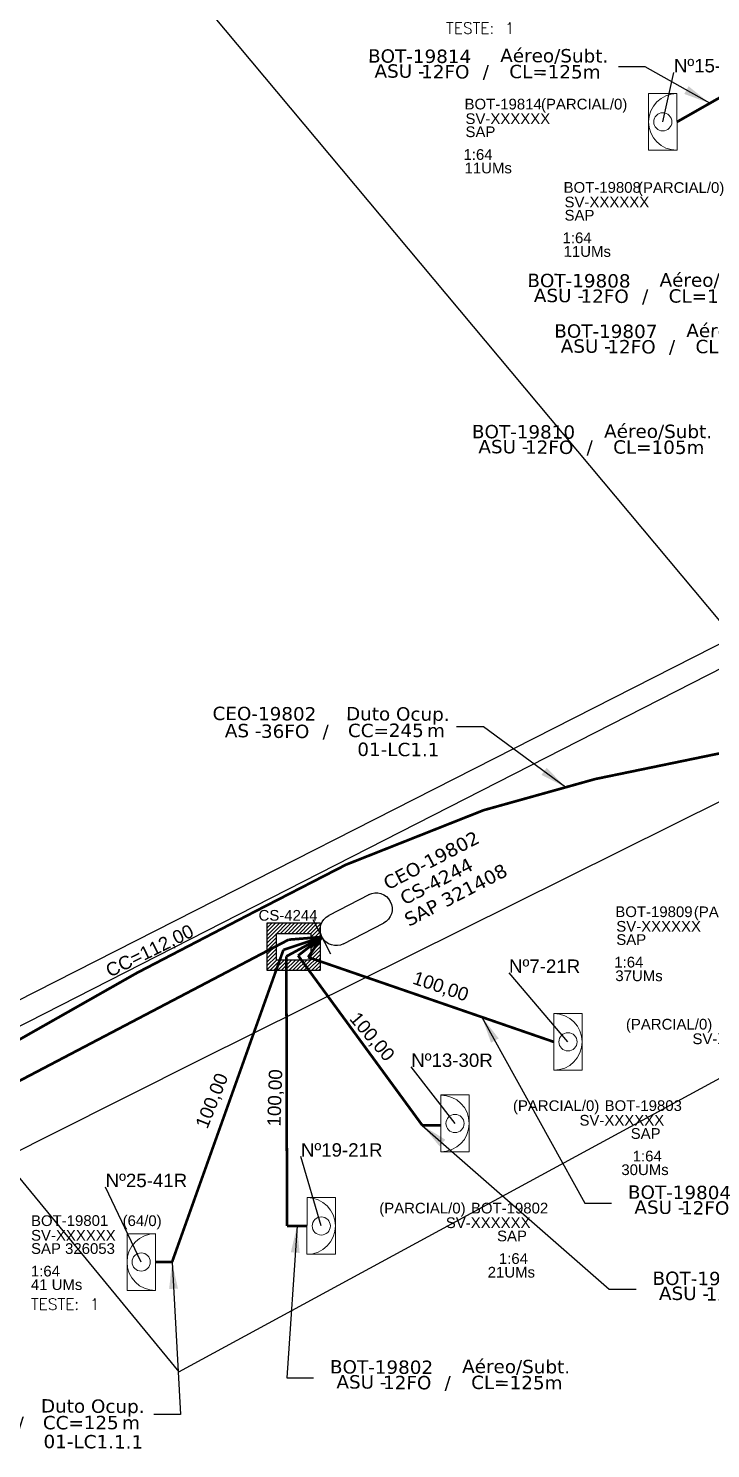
# Model space of a CAD drawing. Header units: millimetres. Extents: x 1075 to 1436, y -3191 to -2905.
# Drawn here: x 1149.5 to 1200.5, y -3174.2 to -3068 of the extents above; entities that cross this region are included whole.
import ezdxf
from ezdxf.enums import TextEntityAlignment as Align

# ---------------------------------------------------------------- set-up
doc = ezdxf.new("R2010")
doc.units = ezdxf.units.MM
for name, color, linetype in [('10.0-Cartográfico', 252, 'Continuous'), ('10.1-Caixas Subterrâneas', 5, 'Continuous'), ('20.4-CEOS', 1, 'Continuous'), ('20.5-CEO', 1, 'Continuous'), ('CAP a instalar', 1, 'Continuous'), ('E.T.', 7, 'Continuous'), ('label_cabos', 7, 'Continuous'), ('Legenda', 1, 'Continuous')]:
    doc.layers.add(name, color=color, linetype=linetype)
doc.layers.add("20.0-LEGENDA DOS CDO'S", color=1, linetype='Continuous', lineweight=0)
doc.layers.add('20.1-CDO_INTERIOR', color=1, linetype='Continuous', lineweight=0)
doc.layers.add('DROP DE CLIENTE', color=140, linetype='Continuous', plot=False)
doc.layers.add('EXTRA', color=50, linetype='Continuous', plot=False)
doc.styles.add('ARIAL', font='arial.ttf')
doc.styles.add('DIGICADE', font='arial.ttf')
doc.styles.add('ROMANS', font='romans.shx')
doc.styles.add('siredit', font='verdana.ttf')
doc.dimstyles.new('CC', dxfattribs={"dimtxt": 1, "dimasz": 2, "dimexe": 0.18, "dimexo": 0.0625, "dimgap": 0.09, "dimtad": 0, "dimdec": 0, "dimrnd": 1, "dimzin": 0, "dimdsep": 46, "dimtxsty": 'siredit', "dimblk": 'NONE', "dimcen": 0, "dimse1": 1, "dimse2": 1, "dimsd1": 1, "dimsd2": 1, "dimclrt": 7, "dimadec": 0, "dimazin": 0, "dimtfac": 1, "dimtdec": 0, "dimtofl": 0, "dimtmove": 0, "dimatfit": 3, "dimfxl": 1, "dimtolj": 1, "dimtzin": 0, "dimarcsym": 0})

# ---------------------------------------------------------------- blocks, each defined once
blk = doc.blocks.new('*X27')
at = {"color": 0, "linetype": 'Continuous'}
for p, q in [((-1.25, 0.34099), (-0.49099, 1.1)), ((-1.25, 0.517767), (-0.667767, 1.1)), ((-1.25, 0.694544), (-0.844544, 1.1)), ((-1.25, 0.87132), (-1.02132, 1.1)), ((-1.25, 1.048097), (-1.198097, 1.1)), ((-0.789214, 0.625), (-0.314214, 1.1)), ((-0.612437, 0.625), (-0.137437, 1.1)), ((-0.43566, 0.625), (0.03934, 1.1)), ((-0.258883, 0.625), (0.216117, 1.1)), ((-0.082107, 0.625), (0.392893, 1.1)), ((0.09467, 0.625), (0.56967, 1.1)), ((0.271447, 0.625), (0.746447, 1.1)), ((0.448223, 0.625), (0.923223, 1.1)), ((0.625, 0.625), (1.1, 1.1)), ((0.801777, 0.625), (1.25, 1.073223)), ((0.8035, 0.449947), (1.25, 0.896447)), ((0.8035, 0.27317), (1.25, 0.71967)), ((-1.25, 0.164214), (-0.8035, 0.610714)), ((-1.25, -0.012563), (-0.8035, 0.433937)), ((-1.25, -0.18934), (-0.8035, 0.25716)), ((-1.25, -0.366117), (-0.8035, 0.080383)), ((0.8035, 0.096393), (1.25, 0.542893)), ((0.8035, -0.080383), (1.25, 0.366117)), ((0.8035, -0.25716), (1.25, 0.18934)), ((0.8035, -0.433937), (1.25, 0.012563)), ((-1.25, -0.542893), (-0.8035, -0.096393)), ((-1.25, -0.71967), (-0.8035, -0.27317)), ((-1.25, -0.896447), (-0.8035, -0.449947)), ((-1.25, -1.073223), (-0.801777, -0.625)), ((-1.1, -1.1), (-0.625, -0.625)), ((-0.923223, -1.1), (-0.448223, -0.625)), ((-0.746447, -1.1), (-0.271447, -0.625)), ((-0.56967, -1.1), (-0.09467, -0.625)), ((-0.392893, -1.1), (0.082107, -0.625)), ((-0.216117, -1.1), (0.258883, -0.625)), ((-0.03934, -1.1), (0.43566, -0.625)), ((0.137437, -1.1), (0.612437, -0.625)), ((0.314214, -1.1), (0.789214, -0.625)), ((0.49099, -1.1), (1.25, -0.34099)), ((0.667767, -1.1), (1.25, -0.517767)), ((0.8035, -0.610714), (1.25, -0.164214)), ((0.844544, -1.1), (1.25, -0.694544)), ((1.02132, -1.1), (1.25, -0.87132)), ((1.198097, -1.1), (1.25, -1.048097))]:
    blk.add_line(p, q, dxfattribs=at)
blk = doc.blocks.new('MANHOLE_MQ')
at = {"color": 0, "linetype": 'Continuous'}
for p, q in [((0.00000623, 0.00000569), (-0.00000627, 0.00000569)), ((-0.00000627, 0.00000569), (-0.00000627, -0.00000531)), ((0.00000623, -0.00000531), (0.00000623, 0.00000569)), ((-0.00000404, 0.00000331), (0.00000399, 0.00000331)), ((-0.00000404, -0.00000294), (-0.00000404, 0.00000331)), ((0.00000399, 0.00000331), (0.00000399, -0.00000294)), ((0.00000399, -0.00000294), (-0.00000404, -0.00000294)), ((0.00000399, -0.00000294), (0.00000399, -0.00000294)), ((-0.00000627, -0.00000531), (0.00000623, -0.00000531))]:
    blk.add_line(p, q, dxfattribs=at)
at = {"color": 0, "linetype": 'Continuous', "xscale": 5e-06, "yscale": 5e-06, "zscale": 1e-05}
blk.add_blockref('*X27', (-0.00000002, 0.00000019), dxfattribs=at)
blk = doc.blocks.new('*U87')
at = {"layer": '20.5-CEO'}
for p, q in [((-1.56, 1.26), (1.8, 1.26)), ((1.8, -1.13), (-1.56, -1.13))]:
    blk.add_line(p, q, dxfattribs=at)
blk.add_lwpolyline([(3, -1.38), (3, 1.51)], dxfattribs=at)
for centre, start, end in [((-1.56, 0.07), 90, 270), ((1.8, 0.07), 270, 90)]:
    blk.add_arc(centre, 1.2, start, end, dxfattribs=at)
at = {"layer": '20.5-CEO', "color": 7, "style": 'siredit'}
for tag, p in [('FID', (0.11, 5.61)), ('LOCAL', (0.12, 4.23)), ('SAP', (0.12, 2.97)), ('FIBRAS_RESERVA', (0.12, -1.94))]:
    blk.add_attdef(tag, text='', height=1.01, dxfattribs=at).set_placement(p, align=Align.TOP_CENTER)
for tag, flags, p in [('ID_ATIVIDADE', 3, (0.11, -3.51)), ('FATOR', 1, (0.11, -4.82))]:
    blk.add_attdef(tag, text='', height=1.01, dxfattribs=dict(at, flags=flags)).set_placement(p, align=Align.TOP_CENTER)
at = {"layer": '20.5-CEO', "color": 7, "style": 'siredit', "flags": 3}
blk.add_attdef('QTDE', (-4.88, -7.06), '', height=1.01, dxfattribs=at)
blk = doc.blocks.new('CDOI_CT_ESQ')
at = {"layer": '20.1-CDO_INTERIOR', "color": 8, "lineweight": 18}
blk.add_lwpolyline([(4.92, -0.36), (4.92, 3.89), (7.04, 3.89), (7.05, -0.36)], close=True, dxfattribs=at)
blk.add_circle((5.98, 1.76), 0.68, dxfattribs=at)
blk.add_arc((7.04, 1.76), 2.12, 90.0531, 270.0531, dxfattribs=at)
at = {"layer": "20.0-LEGENDA DOS CDO'S", "color": 8, "style": 'ARIAL'}
for tag, p in [('CDO_N', (-9.3, 2.69)), ('SURVEY', (-9.3, 1.6)), ('SAP', (-9.3, 0.61)), ('1:XX', (-9.31, -1.08)), ('UMS', (-9.31, -2.09))]:
    blk.add_attdef(tag, p, '', height=0.8, rotation=359.9724, dxfattribs=at)
blk.add_attdef('FIBRAS_UTILIZADAS', text='', height=0.8, rotation=359.9724, dxfattribs=at).set_placement((-1.59, 2.69), align=Align.CENTER)
blk = doc.blocks.new('Inst CDOI-64')
at = {"layer": '20.1-CDO_INTERIOR', "color": 1, "lineweight": 18}
blk.add_lwpolyline([(-2.12, -2.13), (-2.12, 2.12), (0, 2.12), (0.01, -2.13)], close=True, dxfattribs=at)
blk.add_circle((-1.06, 0), 0.68, dxfattribs=at)
blk.add_arc((0.01, 0), 2.13, 90.0276, 270.0276, dxfattribs=at)
at = {"layer": "20.0-LEGENDA DOS CDO'S"}
for tag, p, style, flags in [('ID_ATIVIDADE', (-9.3, 3.78), 'ARIAL', 3), ('FATOR', (-1.5, 3.78), 'ARIAL', 1), ('QTDE', (-9.18, -3.66), 'DIGICADE', 3)]:
    blk.add_attdef(tag, p, '', height=0.8, rotation=0.118, dxfattribs=dict(at, style=style, flags=flags))
at = {"layer": "20.0-LEGENDA DOS CDO'S", "style": 'ARIAL'}
for tag, p, rotation in [('FID', (-9.3, 2.69), 0.118), ('SURVEY', (-9.3, 1.6), 359.9724), ('SAP', (-9.3, 0.61), 359.9724), ('1:XX', (-9.31, -1.08), 359.9724), ('UMS', (-9.31, -2.09), 359.9724)]:
    blk.add_attdef(tag, p, '', height=0.8, rotation=rotation, dxfattribs=at)
blk.add_attdef('FIBRAS_UTILIZADAS', text='', height=0.8, rotation=359.9724, dxfattribs=at).set_placement((-0.99, 2.69), align=Align.CENTER)
blk = doc.blocks.new('Teste  FTTH')
at = {"color": 0, "lineweight": 0, "style": 'ROMANS'}
for tag, p in [('TESTE', (-2.302, -0.29)), ('QTDE', (0.212, -0.29))]:
    blk.add_attdef(tag, p, '', height=0.48, dxfattribs=at)
for tag, p, flags in [('FID', (-2.227, -1.253), 1), ('FATOR', (-2.227, -2.028), 3), ('ID_ATIVIDADE', (-2.227, -2.716), 3)]:
    blk.add_attdef(tag, p, '', height=0.48, dxfattribs=dict(at, flags=flags))
blk = doc.blocks.new('Inst CB DT OCUP CFOA-SM-ASU-120-S-12')
at = {"layer": 'label_cabos', "color": 0, "style": 'siredit'}
for tag, flags, p in [('ID_ATIVIDADE', 3, (1.31, 2.67)), ('FATOR', 1, (11.56, 2.55))]:
    blk.add_attdef(tag, text='', height=1, rotation=359.69, dxfattribs=dict(at, flags=flags)).set_placement(p, align=Align.MIDDLE_CENTER)
for tag, p in [('DESTINO_CABO', (3.13, 1.26)), ('TIPO_CABO', (13.11, 1.24)), ('TIPO_CABO', (1.26, 0)), ('CABO', (4.69, -0.05)), ('/', (7.71, -0.05)), ('LANCE', (10.91, 0)), ('UND', (15.96, 0)), ('FID', (13.15, -1.41))]:
    blk.add_attdef(tag, text='', height=1, rotation=359.69, dxfattribs=at).set_placement(p, align=Align.MIDDLE_CENTER)
blk.add_attdef('QTDE', (12.43, -0.47), '', height=1, rotation=359.69, dxfattribs=at)
blk = doc.blocks.new('_None')
blk = doc.blocks.new('LEGENDA DOS CABOS')
at = {"layer": 'EXTRA', "color": 0, "style": 'siredit'}
for tag, p in [('ID', (4.6, 0.97)), ('XX', (9.03, 0.97))]:
    blk.add_attdef(tag, text='', height=0.48, rotation=359.69, dxfattribs=at).set_placement(p, align=Align.MIDDLE_CENTER)
at = {"layer": 'Legenda', "color": 0, "style": 'siredit'}
for tag, p in [('TIPO_CABO', (1.31, 0)), ('CABO', (4.69, -0.05)), ('/', (6.81, -0.05)), ('METROS', (10.03, -0.05))]:
    blk.add_attdef(tag, text='', height=0.8, rotation=359.69, dxfattribs=at).set_placement(p, align=Align.MIDDLE_CENTER)
blk = doc.blocks.new('Inst CB DT OCUP CFOA-SM-AS-80-TS-36')
at = {"layer": 'label_cabos', "color": 0, "style": 'siredit'}
for tag, flags, p in [('ID_ATIVIDADE', 3, (1.31, 2.67)), ('FATOR', 1, (11.56, 2.55))]:
    blk.add_attdef(tag, text='', height=1, rotation=359.69, dxfattribs=dict(at, flags=flags)).set_placement(p, align=Align.MIDDLE_CENTER)
for tag, p in [('DESTINO_CABO', (3.13, 1.26)), ('TIPO_CABO', (13.11, 1.24)), ('TIPO_CABO', (1.76, 0)), ('CABO', (4.69, -0.05)), ('/', (7.71, -0.05)), ('LANCE', (10.91, 0)), ('UND', (15.96, 0)), ('FID', (13.15, -1.41))]:
    blk.add_attdef(tag, text='', height=1, rotation=359.69, dxfattribs=at).set_placement(p, align=Align.MIDDLE_CENTER)
blk.add_attdef('QTDE', (12.43, -0.47), '', height=1, rotation=359.69, dxfattribs=at)

msp = doc.modelspace()

# ---------------------------------------------------------------- linework, layer by layer
at = {"layer": '10.0-Cartográfico'}
for points in [[(1231.87, -3100.29), (1120.38, -3157.14)], [(1120.36, -3166.24), (1151.31, -3150.67), (1162.35, -3145.14), (1201.64, -3125.62), (1206.72, -3123.28), (1207.55, -3122.91), (1208.58, -3122.62), (1209.47, -3122.8), (1210.63, -3123.25), (1211.61, -3124.68), (1228.88, -3149.2)]]:
    msp.add_lwpolyline(points, dxfattribs=at)
at = {"layer": 'CAP a instalar', "color": 252, "ltscale": 5, "const_width": 0.2}
for points in [[(1208.16, -3069.26), (1198.04, -3075.01)], [(1171.48, -3135.95), (1168.81, -3137.4)], [(1171.48, -3135.95), (1169.69, -3137.34)], [(1171.48, -3135.95), (1170.44, -3137.46)], [(1168.81, -3137.4), (1168.86, -3157.55)], [(1169.69, -3137.34), (1178.98, -3150.03)], [(1170.44, -3137.46), (1188.81, -3143.79)], [(1178.98, -3150.03), (1180.36, -3150.03)], [(1170.36, -3157.55), (1168.86, -3157.55)]]:
    msp.add_lwpolyline(points, dxfattribs=at)
at = {"layer": 'CAP a instalar', "ltscale": 5, "const_width": 0.2}
for points in [[(1208.46, -3120.73), (1191.92, -3124.14), (1183.57, -3126.47), (1173.26, -3130.55), (1166.49, -3134.03), (1157.64, -3138.63), (1138.57, -3149.44), (1116.97, -3162.18), (1110.49, -3166.81)], [(1110.49, -3166.81), (1168.98, -3136.15)], [(1171.48, -3135.95), (1168.59, -3136.91)], [(1168.98, -3136.15), (1171.48, -3135.95)], [(1168.59, -3136.91), (1160.26, -3160.25)], [(1160.26, -3160.25), (1159.02, -3160.25)]]:
    msp.add_lwpolyline(points, dxfattribs=at)
at = {"layer": 'DROP DE CLIENTE'}
for points in [[(1196.98, -3075.01), (1197.8, -3071.31)], [(1189.87, -3143.79), (1185.47, -3138.63)], [(1181.43, -3149.89), (1178.15, -3145.66)], [(1171.42, -3157.55), (1169.9, -3152.37)], [(1157.95, -3160.25), (1155.29, -3154.65)]]:
    msp.add_lwpolyline(points, dxfattribs=at)
at = {"layer": 'E.T.', "color": 2}
msp.add_lwpolyline([(1279.37, -3148.69), (1284.49, -3145.65), (1342.44, -3116.17), (1264.54, -3059.25), (1229.8, -3015.14), (1179.61, -2964.8), (1112.51, -3006.4), (1202.24, -3113.54), (1141.1, -3144.59), (1160.77, -3168.45), (1224.31, -3133.99), (1249.52, -3170.88), (1279.37, -3148.69), (1279.37, -3148.69)], dxfattribs=at)

# ---------------------------------------------------------------- block references
at = {"color": 0, "lineweight": 0}
msp.add_blockref('Inst CDOI-64', (1159.01, -3160.25), dxfattribs=at).add_auto_attribs({'FIBRAS_UTILIZADAS': '(64/0)', 'SURVEY': 'SV-XXXXXX', 'SAP': 'SAP 326053', '1:XX': '1:64', 'UMS': '41 UMs', 'FID': 'BOT-19801'})
at = {"layer": '10.1-Caixas Subterrâneas', "color": 30, "xscale": 319787.5543111581, "yscale": 319787.5543111582, "zscale": 319787.5543111582, "rotation": 180.0000000000627}
msp.add_blockref('MANHOLE_MQ', (1169.35, -3136.62), dxfattribs=at)
at = {"layer": "20.0-LEGENDA DOS CDO'S", "lineweight": 0, "xscale": 1.75050000000014, "yscale": 1.750500000000102, "zscale": 1.750499999999993, "rotation": 0.004078562112672397}
for p in [(1184.79, -3067.91), (1153.74, -3163.31)]:
    msp.add_blockref('Teste  FTTH', p, dxfattribs=at).add_auto_attribs({'TESTE': 'TESTE:', 'QTDE': '1'})
at = {"layer": '20.1-CDO_INTERIOR'}
ref = msp.add_blockref('CDOI_CT_ESQ', (1190.99, -3076.77), dxfattribs=at)
ref.add_attrib('CDO_N', 'BOT-19814', (1182.14, -3074.08), dxfattribs={"layer": "20.0-LEGENDA DOS CDO'S", "color": 8, "height": 0.8, "rotation": 359.9724, "style": 'ARIAL'})
ref.add_attrib('FIBRAS_UTILIZADAS', '           (PARCIAL/0)', dxfattribs={"layer": "20.0-LEGENDA DOS CDO'S", "color": 8, "height": 0.8, "rotation": 359.9724, "style": 'ARIAL'}).set_placement((1189.38, -3074.08), align=Align.CENTER)
ref.add_attrib('SURVEY', '  SV-XXXXXX', (1181.59, -3075.17), dxfattribs={"layer": "20.0-LEGENDA DOS CDO'S", "color": 8, "height": 0.8, "rotation": 359.9724, "style": 'ARIAL'})
ref.add_attrib('SAP', '  SAP', (1181.59, -3076.15), dxfattribs={"layer": "20.0-LEGENDA DOS CDO'S", "color": 8, "height": 0.8, "rotation": 359.9724, "style": 'ARIAL'})
ref.add_attrib('1:XX', '  1:64', (1181.44, -3077.85), dxfattribs={"layer": "20.0-LEGENDA DOS CDO'S", "color": 8, "height": 0.8, "rotation": 359.9724, "style": 'ARIAL'})
ref.add_attrib('UMS', '11UMs', (1182.14, -3078.86), dxfattribs={"layer": "20.0-LEGENDA DOS CDO'S", "color": 8, "height": 0.8, "rotation": 359.9724, "style": 'ARIAL'})
ref = msp.add_blockref('CDOI_CT_ESQ', (1198.4, -3083), dxfattribs=at)
ref.add_attrib('CDO_N', 'BOT-19808', (1189.55, -3080.31), dxfattribs={"layer": "20.0-LEGENDA DOS CDO'S", "color": 8, "height": 0.8, "rotation": 359.9724, "style": 'ARIAL'})
ref.add_attrib('FIBRAS_UTILIZADAS', '          (PARCIAL/0)', dxfattribs={"layer": "20.0-LEGENDA DOS CDO'S", "color": 8, "height": 0.8, "rotation": 359.9724, "style": 'ARIAL'}).set_placement((1196.79, -3080.32), align=Align.CENTER)
ref.add_attrib('SURVEY', '  SV-XXXXXX', (1189, -3081.4), dxfattribs={"layer": "20.0-LEGENDA DOS CDO'S", "color": 8, "height": 0.8, "rotation": 359.9724, "style": 'ARIAL'})
ref.add_attrib('SAP', '  SAP', (1189, -3082.39), dxfattribs={"layer": "20.0-LEGENDA DOS CDO'S", "color": 8, "height": 0.8, "rotation": 359.9724, "style": 'ARIAL'})
ref.add_attrib('1:XX', '  1:64', (1188.85, -3084.08), dxfattribs={"layer": "20.0-LEGENDA DOS CDO'S", "color": 8, "height": 0.8, "rotation": 359.9724, "style": 'ARIAL'})
ref.add_attrib('UMS', '11UMs', (1189.55, -3085.1), dxfattribs={"layer": "20.0-LEGENDA DOS CDO'S", "color": 8, "height": 0.8, "rotation": 359.9724, "style": 'ARIAL'})
ref = msp.add_blockref('CDOI_CT_ESQ', (1202.27, -3137.15), dxfattribs=at)
ref.add_attrib('CDO_N', 'BOT-19809', (1193.42, -3134.46), dxfattribs={"layer": "20.0-LEGENDA DOS CDO'S", "color": 8, "height": 0.8, "rotation": 359.9724, "style": 'ARIAL'})
ref.add_attrib('FIBRAS_UTILIZADAS', '            (PARCIAL/0)', dxfattribs={"layer": "20.0-LEGENDA DOS CDO'S", "color": 8, "height": 0.8, "rotation": 359.9724, "style": 'ARIAL'}).set_placement((1200.66, -3134.47), align=Align.CENTER)
ref.add_attrib('SURVEY', '  SV-XXXXXX', (1192.87, -3135.55), dxfattribs={"layer": "20.0-LEGENDA DOS CDO'S", "color": 8, "height": 0.8, "rotation": 359.9724, "style": 'ARIAL'})
ref.add_attrib('SAP', '  SAP', (1192.87, -3136.54), dxfattribs={"layer": "20.0-LEGENDA DOS CDO'S", "color": 8, "height": 0.8, "rotation": 359.9724, "style": 'ARIAL'})
ref.add_attrib('1:XX', '  1:64', (1192.72, -3138.23), dxfattribs={"layer": "20.0-LEGENDA DOS CDO'S", "color": 8, "height": 0.8, "rotation": 359.9724, "style": 'ARIAL'})
ref.add_attrib('UMS', '37UMs', (1193.42, -3139.25), dxfattribs={"layer": "20.0-LEGENDA DOS CDO'S", "color": 8, "height": 0.8, "rotation": 359.9724, "style": 'ARIAL'})
ref = msp.add_blockref('CDOI_CT_ESQ', (1195.86, -3145.55), dxfattribs=dict(at, xscale=-1))
ref.add_attrib('CDO_N', '   BOT-19804', (1200.14, -3142.86), dxfattribs={"layer": "20.0-LEGENDA DOS CDO'S", "color": 8, "height": 0.8, "rotation": 0.0276, "style": 'ARIAL'})
ref.add_attrib('FIBRAS_UTILIZADAS', '(PARCIAL/0)', dxfattribs={"layer": "20.0-LEGENDA DOS CDO'S", "color": 8, "height": 0.8, "rotation": 0.0276, "style": 'ARIAL'}).set_placement((1197.44, -3142.87), align=Align.CENTER)
ref.add_attrib('SURVEY', ' SV-XXXXXX', (1198.88, -3143.96), dxfattribs={"layer": "20.0-LEGENDA DOS CDO'S", "color": 8, "height": 0.8, "rotation": 0.0276, "style": 'ARIAL'})
ref.add_attrib('SAP', 'SAP', (1203.02, -3144.94), dxfattribs={"layer": "20.0-LEGENDA DOS CDO'S", "color": 8, "height": 0.8, "rotation": 0.0276, "style": 'ARIAL'})
ref.add_attrib('1:XX', '1:64', (1203.16, -3146.63), dxfattribs={"layer": "20.0-LEGENDA DOS CDO'S", "color": 8, "height": 0.8, "rotation": 0.0276, "style": 'ARIAL'})
ref.add_attrib('UMS', '  21UMs', (1201.7, -3147.65), dxfattribs={"layer": "20.0-LEGENDA DOS CDO'S", "color": 8, "height": 0.8, "rotation": 0.0276, "style": 'ARIAL'})
ref = msp.add_blockref('CDOI_CT_ESQ', (1187.41, -3151.65), dxfattribs=dict(at, xscale=-1))
ref.add_attrib('CDO_N', '   BOT-19803', (1191.69, -3148.96), dxfattribs={"layer": "20.0-LEGENDA DOS CDO'S", "color": 8, "height": 0.8, "rotation": 0.0276, "style": 'ARIAL'})
ref.add_attrib('FIBRAS_UTILIZADAS', '(PARCIAL/0)', dxfattribs={"layer": "20.0-LEGENDA DOS CDO'S", "color": 8, "height": 0.8, "rotation": 0.0276, "style": 'ARIAL'}).set_placement((1188.99, -3148.96), align=Align.CENTER)
ref.add_attrib('SURVEY', ' SV-XXXXXX', (1190.43, -3150.05), dxfattribs={"layer": "20.0-LEGENDA DOS CDO'S", "color": 8, "height": 0.8, "rotation": 0.0276, "style": 'ARIAL'})
ref.add_attrib('SAP', 'SAP', (1194.57, -3151.04), dxfattribs={"layer": "20.0-LEGENDA DOS CDO'S", "color": 8, "height": 0.8, "rotation": 0.0276, "style": 'ARIAL'})
ref.add_attrib('1:XX', '1:64', (1194.72, -3152.73), dxfattribs={"layer": "20.0-LEGENDA DOS CDO'S", "color": 8, "height": 0.8, "rotation": 0.0276, "style": 'ARIAL'})
ref.add_attrib('UMS', '  30UMs', (1193.25, -3153.75), dxfattribs={"layer": "20.0-LEGENDA DOS CDO'S", "color": 8, "height": 0.8, "rotation": 0.0276, "style": 'ARIAL'})
ref = msp.add_blockref('CDOI_CT_ESQ', (1177.4, -3159.31), dxfattribs=dict(at, xscale=-1))
ref.add_attrib('CDO_N', '   BOT-19802', (1181.69, -3156.62), dxfattribs={"layer": "20.0-LEGENDA DOS CDO'S", "color": 8, "height": 0.8, "rotation": 0.0276, "style": 'ARIAL'})
ref.add_attrib('FIBRAS_UTILIZADAS', '(PARCIAL/0)', dxfattribs={"layer": "20.0-LEGENDA DOS CDO'S", "color": 8, "height": 0.8, "rotation": 0.0276, "style": 'ARIAL'}).set_placement((1178.99, -3156.62), align=Align.CENTER)
ref.add_attrib('SURVEY', ' SV-XXXXXX', (1180.43, -3157.71), dxfattribs={"layer": "20.0-LEGENDA DOS CDO'S", "color": 8, "height": 0.8, "rotation": 0.0276, "style": 'ARIAL'})
ref.add_attrib('SAP', 'SAP', (1184.57, -3158.7), dxfattribs={"layer": "20.0-LEGENDA DOS CDO'S", "color": 8, "height": 0.8, "rotation": 0.0276, "style": 'ARIAL'})
ref.add_attrib('1:XX', '1:64', (1184.71, -3160.39), dxfattribs={"layer": "20.0-LEGENDA DOS CDO'S", "color": 8, "height": 0.8, "rotation": 0.0276, "style": 'ARIAL'})
ref.add_attrib('UMS', '  21UMs', (1183.25, -3161.41), dxfattribs={"layer": "20.0-LEGENDA DOS CDO'S", "color": 8, "height": 0.8, "rotation": 0.0276, "style": 'ARIAL'})
at = {"layer": '20.5-CEO', "color": 0, "lineweight": 0}
ref = msp.add_blockref('*U87', (1174.17, -3134.63), dxfattribs=dict(at, xscale=-1, rotation=27.40948347602356))
ref.add_attrib('LOCAL', '  CS-4244', dxfattribs={"color": 7, "height": 1.014, "rotation": 27.4095, "style": 'siredit'}).set_placement((1179.41, -3131.54), align=Align.TOP_CENTER)
ref.add_attrib('SAP', '     SAP 321408', dxfattribs={"color": 7, "height": 1.0138, "rotation": 27.4095, "style": 'siredit'}).set_placement((1180.27, -3132.86), align=Align.TOP_CENTER)
ref.add_attrib('FID', '   CEO-19802', dxfattribs={"layer": '20.4-CEOS', "color": 7, "height": 1.0097, "rotation": 27.4095, "style": 'siredit'}).set_placement((1178.83, -3130.07), align=Align.TOP_CENTER)
at = {"layer": 'label_cabos', "color": 0, "lineweight": 0}
ref = msp.add_blockref('LEGENDA DOS CABOS', (1174.54, -3071.73), dxfattribs=at)
ref.add_attrib('ID', 'BOT-19814', dxfattribs={"color": 0, "height": 1, "rotation": 359.69, "style": 'siredit'}).set_placement((1178.78, -3070.1), align=Align.MIDDLE_CENTER)
ref.add_attrib('CABO', '12FO', dxfattribs={"color": 0, "height": 1, "rotation": 359.69, "style": 'siredit'}).set_placement((1180.7, -3071.26), align=Align.MIDDLE_CENTER)
ref.add_attrib('METROS', 'CL=125m', dxfattribs={"color": 0, "height": 1, "rotation": 359.69, "style": 'siredit'}).set_placement((1188.9, -3071.26), align=Align.MIDDLE_CENTER)
ref.add_attrib('XX', 'Aéreo/Subt.', dxfattribs={"color": 0, "height": 1, "rotation": 359.69, "style": 'siredit'}).set_placement((1188.85, -3070.06), align=Align.MIDDLE_CENTER)
ref.add_attrib('/', '/', dxfattribs={"color": 0, "height": 1, "rotation": 359.69, "style": 'siredit'}).set_placement((1183.73, -3071.26), align=Align.MIDDLE_CENTER)
ref.add_attrib('TIPO_CABO', 'ASU -', dxfattribs={"color": 0, "height": 1, "rotation": 359.69, "style": 'siredit'}).set_placement((1177.28, -3071.21), align=Align.MIDDLE_CENTER)
ref = msp.add_blockref('LEGENDA DOS CABOS', (1186.46, -3088.51), dxfattribs=at)
ref.add_attrib('ID', 'BOT-19808', dxfattribs={"color": 0, "height": 1, "rotation": 359.69, "style": 'siredit'}).set_placement((1190.7, -3086.88), align=Align.MIDDLE_CENTER)
ref.add_attrib('CABO', '12FO', dxfattribs={"color": 0, "height": 1, "rotation": 359.69, "style": 'siredit'}).set_placement((1192.62, -3088.04), align=Align.MIDDLE_CENTER)
ref.add_attrib('METROS', 'CL=115m', dxfattribs={"color": 0, "height": 1, "rotation": 359.69, "style": 'siredit'}).set_placement((1200.82, -3088.04), align=Align.MIDDLE_CENTER)
ref.add_attrib('XX', 'Aéreo/Subt.', dxfattribs={"color": 0, "height": 1, "rotation": 359.69, "style": 'siredit'}).set_placement((1200.77, -3086.84), align=Align.MIDDLE_CENTER)
ref.add_attrib('/', '/', dxfattribs={"color": 0, "height": 1, "rotation": 359.69, "style": 'siredit'}).set_placement((1195.65, -3088.04), align=Align.MIDDLE_CENTER)
ref.add_attrib('TIPO_CABO', 'ASU -', dxfattribs={"color": 0, "height": 1, "rotation": 359.69, "style": 'siredit'}).set_placement((1189.2, -3087.99), align=Align.MIDDLE_CENTER)
ref = msp.add_blockref('LEGENDA DOS CABOS', (1188.47, -3092.29), dxfattribs=at)
ref.add_attrib('ID', 'BOT-19807', dxfattribs={"color": 0, "height": 1, "rotation": 359.69, "style": 'siredit'}).set_placement((1192.71, -3090.66), align=Align.MIDDLE_CENTER)
ref.add_attrib('CABO', '12FO', dxfattribs={"color": 0, "height": 1, "rotation": 359.69, "style": 'siredit'}).set_placement((1194.63, -3091.82), align=Align.MIDDLE_CENTER)
ref.add_attrib('METROS', 'CL=130m', dxfattribs={"color": 0, "height": 1, "rotation": 359.69, "style": 'siredit'}).set_placement((1202.83, -3091.82), align=Align.MIDDLE_CENTER)
ref.add_attrib('XX', 'Aéreo/Subt.', dxfattribs={"color": 0, "height": 1, "rotation": 359.69, "style": 'siredit'}).set_placement((1202.77, -3090.62), align=Align.MIDDLE_CENTER)
ref.add_attrib('/', '/', dxfattribs={"color": 0, "height": 1, "rotation": 359.69, "style": 'siredit'}).set_placement((1197.66, -3091.82), align=Align.MIDDLE_CENTER)
ref.add_attrib('TIPO_CABO', 'ASU -', dxfattribs={"color": 0, "height": 1, "rotation": 359.69, "style": 'siredit'}).set_placement((1191.21, -3091.77), align=Align.MIDDLE_CENTER)
ref = msp.add_blockref('LEGENDA DOS CABOS', (1182.31, -3099.81), dxfattribs=at)
ref.add_attrib('ID', 'BOT-19810', dxfattribs={"color": 0, "height": 1, "rotation": 359.69, "style": 'siredit'}).set_placement((1186.55, -3098.18), align=Align.MIDDLE_CENTER)
ref.add_attrib('CABO', '12FO', dxfattribs={"color": 0, "height": 1, "rotation": 359.69, "style": 'siredit'}).set_placement((1188.47, -3099.33), align=Align.MIDDLE_CENTER)
ref.add_attrib('METROS', 'CL=105m', dxfattribs={"color": 0, "height": 1, "rotation": 359.69, "style": 'siredit'}).set_placement((1196.67, -3099.33), align=Align.MIDDLE_CENTER)
ref.add_attrib('XX', 'Aéreo/Subt.', dxfattribs={"color": 0, "height": 1, "rotation": 359.69, "style": 'siredit'}).set_placement((1196.62, -3098.14), align=Align.MIDDLE_CENTER)
ref.add_attrib('/', '/', dxfattribs={"color": 0, "height": 1, "rotation": 359.69, "style": 'siredit'}).set_placement((1191.5, -3099.33), align=Align.MIDDLE_CENTER)
ref.add_attrib('TIPO_CABO', 'ASU -', dxfattribs={"color": 0, "height": 1, "rotation": 359.69, "style": 'siredit'}).set_placement((1185.05, -3099.29), align=Align.MIDDLE_CENTER)
ref = msp.add_blockref('Inst CB DT OCUP CFOA-SM-AS-80-TS-36', (1164.04, -3120.52), dxfattribs=at)
ref.add_attrib('DESTINO_CABO', 'CEO-19802', dxfattribs={"color": 0, "height": 1, "rotation": 359.69, "style": 'siredit'}).set_placement((1167.17, -3119.25), align=Align.MIDDLE_CENTER)
ref.add_attrib('CABO', '36FO', dxfattribs={"color": 0, "height": 1, "rotation": 359.69, "style": 'siredit'}).set_placement((1168.72, -3120.57), align=Align.MIDDLE_CENTER)
ref.add_attrib('TIPO_CABO', 'Duto Ocup.', dxfattribs={"color": 0, "height": 1, "rotation": 359.69, "style": 'siredit'}).set_placement((1177.15, -3119.27), align=Align.MIDDLE_CENTER)
ref.add_attrib('/', '/', dxfattribs={"color": 0, "height": 1, "rotation": 359.69, "style": 'siredit'}).set_placement((1171.75, -3120.57), align=Align.MIDDLE_CENTER)
ref.add_attrib('TIPO_CABO', 'AS - ', dxfattribs={"color": 0, "height": 1, "rotation": 359.69, "style": 'siredit'}).set_placement((1165.8, -3120.52), align=Align.MIDDLE_CENTER)
ref.add_attrib('FID', '01-LC1.1', dxfattribs={"color": 0, "height": 1, "rotation": 359.69, "style": 'siredit'}).set_placement((1177.19, -3121.93), align=Align.MIDDLE_CENTER)
ref.add_attrib('LANCE', 'CC=', dxfattribs={"color": 0, "height": 1, "rotation": 359.69, "style": 'siredit'}).set_placement((1174.95, -3120.51), align=Align.MIDDLE_CENTER)
ref.add_attrib('QTDE', '245', (1176.47, -3120.99), dxfattribs={"color": 0, "height": 1, "rotation": 359.69, "style": 'siredit'})
ref.add_attrib('UND', 'm', dxfattribs={"color": 0, "height": 1, "rotation": 359.69, "style": 'siredit'}).set_placement((1180, -3120.51), align=Align.MIDDLE_CENTER)
ref = msp.add_blockref('LEGENDA DOS CABOS', (1193.98, -3156.67), dxfattribs=at)
ref.add_attrib('ID', 'BOT-19804', dxfattribs={"color": 0, "height": 1, "rotation": 359.69, "style": 'siredit'}).set_placement((1198.22, -3155.04), align=Align.MIDDLE_CENTER)
ref.add_attrib('CABO', '12FO', dxfattribs={"color": 0, "height": 1, "rotation": 359.69, "style": 'siredit'}).set_placement((1200.14, -3156.2), align=Align.MIDDLE_CENTER)
ref.add_attrib('METROS', 'CL=125m', dxfattribs={"color": 0, "height": 1, "rotation": 359.69, "style": 'siredit'}).set_placement((1208.34, -3156.2), align=Align.MIDDLE_CENTER)
ref.add_attrib('XX', 'Aéreo/Subt.', dxfattribs={"color": 0, "height": 1, "rotation": 359.69, "style": 'siredit'}).set_placement((1208.29, -3155), align=Align.MIDDLE_CENTER)
ref.add_attrib('/', '/', dxfattribs={"color": 0, "height": 1, "rotation": 359.69, "style": 'siredit'}).set_placement((1203.17, -3156.2), align=Align.MIDDLE_CENTER)
ref.add_attrib('TIPO_CABO', 'ASU -', dxfattribs={"color": 0, "height": 1, "rotation": 359.69, "style": 'siredit'}).set_placement((1196.72, -3156.15), align=Align.MIDDLE_CENTER)
ref = msp.add_blockref('LEGENDA DOS CABOS', (1195.82, -3163.11), dxfattribs=at)
ref.add_attrib('ID', 'BOT-19803', dxfattribs={"color": 0, "height": 1, "rotation": 359.69, "style": 'siredit'}).set_placement((1200.06, -3161.48), align=Align.MIDDLE_CENTER)
ref.add_attrib('CABO', '12FO', dxfattribs={"color": 0, "height": 1, "rotation": 359.69, "style": 'siredit'}).set_placement((1201.99, -3162.64), align=Align.MIDDLE_CENTER)
ref.add_attrib('METROS', 'CL=125m', dxfattribs={"color": 0, "height": 1, "rotation": 359.69, "style": 'siredit'}).set_placement((1210.18, -3162.64), align=Align.MIDDLE_CENTER)
ref.add_attrib('XX', 'Aéreo/Subt.', dxfattribs={"color": 0, "height": 1, "rotation": 359.69, "style": 'siredit'}).set_placement((1210.13, -3161.44), align=Align.MIDDLE_CENTER)
ref.add_attrib('/', '/', dxfattribs={"color": 0, "height": 1, "rotation": 359.69, "style": 'siredit'}).set_placement((1205.01, -3162.64), align=Align.MIDDLE_CENTER)
ref.add_attrib('TIPO_CABO', 'ASU -', dxfattribs={"color": 0, "height": 1, "rotation": 359.69, "style": 'siredit'}).set_placement((1198.56, -3162.59), align=Align.MIDDLE_CENTER)
ref = msp.add_blockref('LEGENDA DOS CABOS', (1171.69, -3169.73), dxfattribs=at)
ref.add_attrib('ID', 'BOT-19802', dxfattribs={"color": 0, "height": 1, "rotation": 359.69, "style": 'siredit'}).set_placement((1175.93, -3168.1), align=Align.MIDDLE_CENTER)
ref.add_attrib('CABO', '12FO', dxfattribs={"color": 0, "height": 1, "rotation": 359.69, "style": 'siredit'}).set_placement((1177.85, -3169.26), align=Align.MIDDLE_CENTER)
ref.add_attrib('METROS', 'CL=125m', dxfattribs={"color": 0, "height": 1, "rotation": 359.69, "style": 'siredit'}).set_placement((1186.05, -3169.26), align=Align.MIDDLE_CENTER)
ref.add_attrib('XX', 'Aéreo/Subt.', dxfattribs={"color": 0, "height": 1, "rotation": 359.69, "style": 'siredit'}).set_placement((1186, -3168.06), align=Align.MIDDLE_CENTER)
ref.add_attrib('/', '/', dxfattribs={"color": 0, "height": 1, "rotation": 359.69, "style": 'siredit'}).set_placement((1180.88, -3169.26), align=Align.MIDDLE_CENTER)
ref.add_attrib('TIPO_CABO', 'ASU -', dxfattribs={"color": 0, "height": 1, "rotation": 359.69, "style": 'siredit'}).set_placement((1174.43, -3169.21), align=Align.MIDDLE_CENTER)
ref = msp.add_blockref('Inst CB DT OCUP CFOA-SM-ASU-120-S-12', (1141.23, -3172.26), dxfattribs=at)
ref.add_attrib('DESTINO_CABO', 'BOT-19801', dxfattribs={"color": 0, "height": 1, "rotation": 359.69, "style": 'siredit'}).set_placement((1144.36, -3171), align=Align.MIDDLE_CENTER)
ref.add_attrib('CABO', '12FO', dxfattribs={"color": 0, "height": 1, "rotation": 359.69, "style": 'siredit'}).set_placement((1145.91, -3172.32), align=Align.MIDDLE_CENTER)
ref.add_attrib('TIPO_CABO', 'Duto Ocup.', dxfattribs={"color": 0, "height": 1, "rotation": 359.69, "style": 'siredit'}).set_placement((1154.33, -3171.02), align=Align.MIDDLE_CENTER)
ref.add_attrib('/', '/', dxfattribs={"color": 0, "height": 1, "rotation": 359.69, "style": 'siredit'}).set_placement((1148.94, -3172.32), align=Align.MIDDLE_CENTER)
ref.add_attrib('TIPO_CABO', 'ASU - ', dxfattribs={"color": 0, "height": 1, "rotation": 359.69, "style": 'siredit'}).set_placement((1142.49, -3172.27), align=Align.MIDDLE_CENTER)
ref.add_attrib('FID', '01-LC1.1.1', dxfattribs={"color": 0, "height": 1, "rotation": 359.69, "style": 'siredit'}).set_placement((1154.37, -3173.68), align=Align.MIDDLE_CENTER)
ref.add_attrib('LANCE', 'CC=', dxfattribs={"color": 0, "height": 1, "rotation": 359.69, "style": 'siredit'}).set_placement((1152.13, -3172.26), align=Align.MIDDLE_CENTER)
ref.add_attrib('QTDE', '125', (1153.65, -3172.74), dxfattribs={"color": 0, "height": 1, "rotation": 359.69, "style": 'siredit'})
ref.add_attrib('UND', 'm', dxfattribs={"color": 0, "height": 1, "rotation": 359.69, "style": 'siredit'}).set_placement((1157.19, -3172.26), align=Align.MIDDLE_CENTER)

# ---------------------------------------------------------------- texts
at = {"style": 'ARIAL'}
for tag, rotation, p in [('Nº15-11R', 359.9671, (1200.85, -3071.31)), ('CC=112,00', 26.2523, (1158.8, -3137.42)), ('Nº7-21R', 359.9671, (1188.13, -3138.63)), ('100,00', 341.4819, (1180.21, -3140.1)), ('100,00', 310.4916, (1174.86, -3143.71)), ('Nº13-30R', 359.9671, (1181.2, -3145.66)), ('100,00', 88.2332, (1168.44, -3147.99)), ('100,00', 68.1709, (1163.69, -3148.37)), ('Nº19-21R', 359.9671, (1172.95, -3152.37)), ('Nº25-41R', 359.9671, (1158.34, -3154.65))]:
    msp.add_attdef(tag, text='(XX/YY)', height=1, rotation=rotation, dxfattribs=at).set_placement(p, align=Align.CENTER)
at = {"layer": '10.1-Caixas Subterrâneas', "color": 30, "style": 'ARIAL'}
msp.add_text('CS-4244', height=0.8, dxfattribs=at).set_placement((1166.73, -3134.73))

# ---------------------------------------------------------------- leaders
at = {"layer": 'label_cabos'}
for points in [[(1200.48, -3073.62), (1195.66, -3070.9), (1193.66, -3070.9)], [(1189.7, -3124.75), (1183.55, -3120.23), (1181.55, -3120.23)], [(1183.44, -3141.94), (1191.13, -3155.84), (1193.13, -3155.84)], [(1178.98, -3150.03), (1192.97, -3162.28), (1194.97, -3162.28)], [(1169.61, -3157.55), (1168.84, -3168.9), (1170.84, -3168.9)], [(1160.26, -3160.25), (1160.89, -3171.66), (1158.89, -3171.66)]]:
    msp.add_leader(points, dimstyle='CC', override={"dimgap": 0.09, "dimtad": 0}, dxfattribs=at)

doc.saveas('drawing.dxf')
